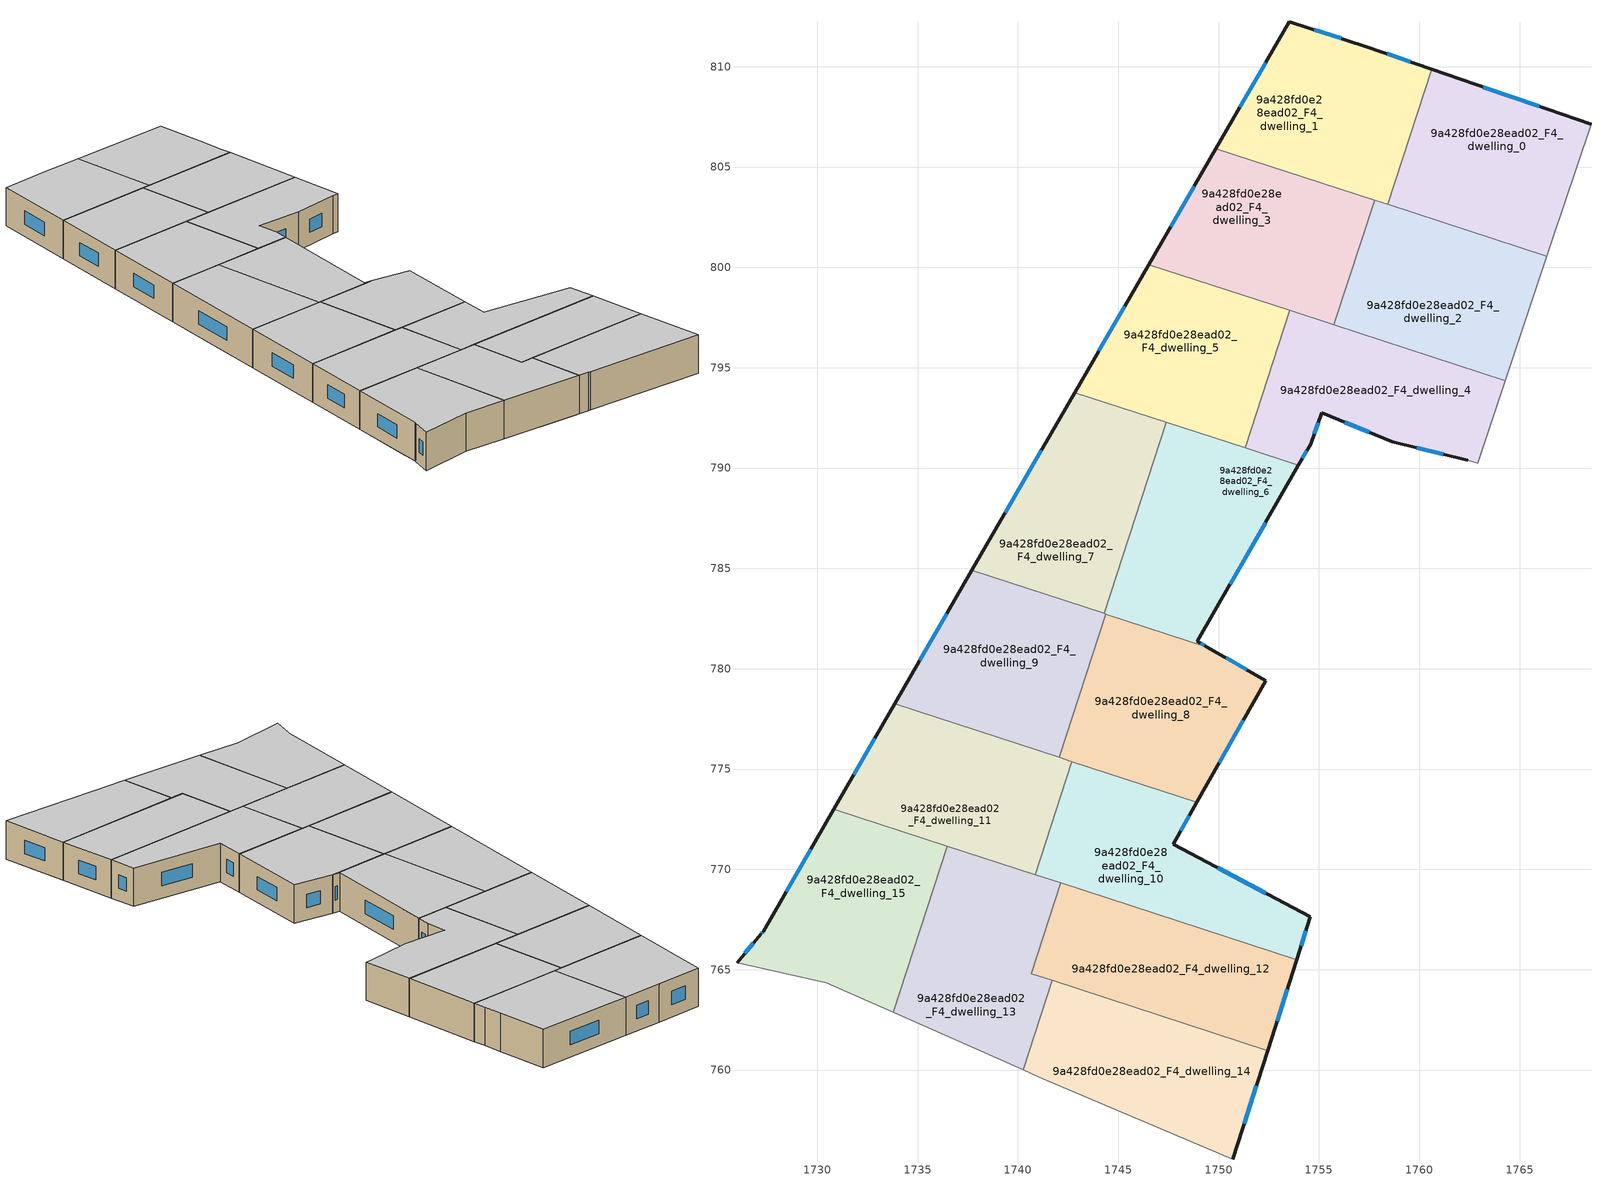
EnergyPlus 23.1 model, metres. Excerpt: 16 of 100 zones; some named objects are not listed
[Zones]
9a428fd0e28ead02_F4_dwelling_0
 floor to 9a428fd0e28ead02_F3_dwelling_9 (EU_floor_Construction): 1768.56,807.14 1767.2,803.07 1767.12,802.84 1759.17,805.43 1760.62,809.88 z12
 floor to 9a428fd0e28ead02_F3_dwelling_10 (EU_floor_Construction): 1767.12,802.84 1766.68,801.53 1766.35,800.55 1758.42,803.14 1759.17,805.43 z12
 wall outside (EU_wall_Construction): 1768.56,807.14 1760.62,809.88 z12:15
 wall to 9a428fd0e28ead02_F4_dwelling_1 (EU_wall_Construction): 1760.62,809.88 1758.42,803.14 z12:15
 wall adiabatic (EU_wall_Construction): 1766.35,800.55 1766.68,801.53 1767.2,803.07 1768.56,807.14 z12:15
 wall to 9a428fd0e28ead02_F4_dwelling_2 (EU_wall_Construction): 1758.42,803.14 1766.35,800.55 z12:15
 window (EU_Window_Construction): 1765.98,808.03 1763.2,808.99 z12.98:14.02
 ceiling to 9a428fd0e28ead02_F5_dwelling_0 (EU_floor_Construction): 1766.68,801.53 1767.2,803.07 1768.56,807.14 1760.62,809.88 1758.42,803.14 1766.35,800.55 z15
9a428fd0e28ead02_F4_dwelling_1
 floor to 9a428fd0e28ead02_F3_dwelling_9 (EU_floor_Construction): 1760.62,809.88 1759.17,805.43 1755.1,806.76 1756.57,811.26 1757.35,811.01 z12
 floor adiabatic (EU_floor_Construction): 1757.35,811.01 1756.57,811.26 1755.1,806.76 1759.17,805.43 1758.42,803.14 1749.87,805.92 1753.53,812.25 z12
 wall outside (EU_wall_Construction): 1760.62,809.88 1757.35,811.01 1753.53,812.25 1749.87,805.92 z12:15
 wall to 9a428fd0e28ead02_F4_dwelling_3 (EU_wall_Construction): 1749.87,805.92 1757.77,803.35 z12:15
 wall to 9a428fd0e28ead02_F4_dwelling_2 (EU_wall_Construction): 1757.77,803.35 1758.42,803.14 z12:15
 window (EU_Window_Construction): 1756.11,811.41 1754.77,811.85 / 1759.55,810.25 1758.41,810.64 / 1752.34,810.19 1751.06,807.98 z12.98:14.02
 ceiling to 9a428fd0e28ead02_F5_dwelling_1 (EU_floor_Construction): 1758.42,803.14 1760.62,809.88 1757.35,811.01 1753.53,812.25 1749.87,805.92 z15
9a428fd0e28ead02_F4_dwelling_10
 floor to 9a428fd0e28ead02_F3_dwelling_14 (EU_floor_Construction): 1748.92,773.35 1747.74,771.26 1754.57,767.63 1753.94,765.64 1742.89,769.24 1744.67,774.73 z12
 floor to 9a428fd0e28ead02_F3_dwelling_6 (EU_floor_Construction): 1743.78,771.98 1742.84,769.09 1740.85,769.74 1741.79,772.62 z12
 floor to 9a428fd0e28ead02_F3_dwelling_15 (EU_floor_Construction): 1753.94,765.64 1753.89,765.49 1742.84,769.09 1742.89,769.24 z12
 floor to 9a428fd0e28ead02_F3_dwelling_5 (EU_floor_Construction): 1744.67,774.73 1743.78,771.98 1741.79,772.62 1742.69,775.38 z12
 wall outside (EU_wall_Construction): 1753.89,765.49 1754.57,767.63 1747.74,771.26 1748.92,773.35 z12:15
 wall to 9a428fd0e28ead02_F4_dwelling_11 (EU_wall_Construction): 1742.69,775.38 1740.85,769.74 z12:15
 wall to 9a428fd0e28ead02_F4_dwelling_12 (EU_wall_Construction): 1742.12,769.32 1753.89,765.49 z12:15
 wall to 9a428fd0e28ead02_F4_dwelling_8 (EU_wall_Construction): 1748.92,773.35 1742.69,775.38 z12:15
 wall to 9a428fd0e28ead02_F4_dwelling_13 (EU_wall_Construction): 1740.85,769.74 1742.12,769.32 z12:15
 window (EU_Window_Construction): 1748.12,771.94 1748.54,772.67 / 1752.35,768.81 1749.96,770.08 / 1754.11,766.19 1754.35,766.94 z12.98:14.02
 ceiling to 9a428fd0e28ead02_F5_dwelling_10 (EU_floor_Construction): 1753.89,765.49 1754.57,767.63 1747.74,771.26 1748.92,773.35 1742.69,775.38 1740.85,769.74 z15
9a428fd0e28ead02_F4_dwelling_11
 floor to 9a428fd0e28ead02_F3_dwelling_6 (EU_floor_Construction): 1741.79,772.62 1740.85,769.74 1730.83,773 1732.38,775.69 z12
 floor to 9a428fd0e28ead02_F3_dwelling_5 (EU_floor_Construction): 1742.69,775.38 1741.79,772.62 1732.38,775.69 1733.86,778.25 z12
 wall outside (EU_wall_Construction): 1733.86,778.25 1730.83,773 z12:15
 wall to 9a428fd0e28ead02_F4_dwelling_9 (EU_wall_Construction): 1742.06,775.58 1733.86,778.25 z12:15
 wall to 9a428fd0e28ead02_F4_dwelling_15 (EU_wall_Construction): 1730.83,773 1736.48,771.16 z12:15
 wall to 9a428fd0e28ead02_F4_dwelling_13 (EU_wall_Construction): 1736.48,771.16 1740.86,769.74 z12:15
 wall to 9a428fd0e28ead02_F4_dwelling_8 (EU_wall_Construction): 1742.69,775.37 1742.06,775.58 z12:15
 window (EU_Window_Construction): 1732.88,776.54 1731.82,774.71 z12.98:14.02
 ceiling to 9a428fd0e28ead02_F5_dwelling_11 (EU_floor_Construction): 1740.85,769.74 1742.69,775.38 1733.86,778.25 1730.83,773 z15
9a428fd0e28ead02_F4_dwelling_12
 floor to 9a428fd0e28ead02_F3_dwelling_15 (EU_floor_Construction): 1753.89,765.49 1752.44,760.97 1741.37,764.58 1742.84,769.09 z12
 floor to 9a428fd0e28ead02_F3_dwelling_7 (EU_floor_Construction): 1742.48,767.98 1741.37,764.58 1740.66,764.81 1741.76,768.21 z12
 floor adiabatic (EU_floor_Construction): 1742.84,769.09 1742.48,767.98 1741.76,768.21 1742.12,769.32 z12
 wall outside (EU_wall_Construction): 1752.44,760.97 1753.89,765.49 z12:15
 wall to 9a428fd0e28ead02_F4_dwelling_13 (EU_wall_Construction): 1742.12,769.32 1740.66,764.81 1741.72,764.47 z12:15
 wall to 9a428fd0e28ead02_F4_dwelling_14 (EU_wall_Construction): 1741.72,764.47 1752.44,760.97 z12:15
 window (EU_Window_Construction): 1752.91,762.44 1753.42,764.02 z12.98:14.02
 ceiling to 9a428fd0e28ead02_F5_dwelling_12 (EU_floor_Construction): 1752.44,760.97 1753.89,765.49 1742.12,769.32 1740.66,764.81 z15
9a428fd0e28ead02_F4_dwelling_13
 floor to 9a428fd0e28ead02_F3_dwelling_8 (EU_floor_Construction): 1741.26,764.25 1739.93,760.15 1733.78,762.87 1734.9,766.32 z12
 floor to 9a428fd0e28ead02_F3_dwelling_16 (EU_floor_Construction): 1741.67,764.33 1740.27,760 1739.93,760.15 1741.32,764.44 z12
 floor to 9a428fd0e28ead02_F3_dwelling_7 (EU_floor_Construction): 1741.76,768.21 1740.66,764.81 1741.37,764.58 1741.26,764.25 1734.9,766.32 1736.11,770.05 z12
 floor to 9a428fd0e28ead02_F3_dwelling_15 (EU_floor_Construction): 1741.72,764.47 1741.67,764.33 1741.32,764.44 1741.37,764.58 z12
 floor adiabatic (EU_floor_Construction): 1742.12,769.32 1741.76,768.21 1736.11,770.05 1736.48,771.16 z12
 wall to 9a428fd0e28ead02_F4_dwelling_14 (EU_wall_Construction): 1740.27,760 1741.72,764.47 z12:15
 wall adiabatic (EU_wall_Construction): 1733.78,762.87 1740.27,760 z12:15
 wall to 9a428fd0e28ead02_F4_dwelling_15 (EU_wall_Construction): 1736.48,771.16 1733.78,762.87 z12:15
 ceiling to 9a428fd0e28ead02_F5_dwelling_13 (EU_floor_Construction): 1740.27,760 1741.72,764.47 1740.66,764.81 1742.12,769.32 1736.48,771.16 1733.78,762.87 z15
9a428fd0e28ead02_F4_dwelling_14
 floor to 9a428fd0e28ead02_F3_dwelling_16 (EU_floor_Construction): 1752.4,760.83 1750.71,755.55 1741.25,759.56 1741.02,759.67 1740.27,760 1741.67,764.33 z12
 floor to 9a428fd0e28ead02_F3_dwelling_15 (EU_floor_Construction): 1752.44,760.97 1752.4,760.83 1741.67,764.33 1741.72,764.47 z12
 wall outside (EU_wall_Construction): 1750.71,755.55 1752.44,760.97 z12:15
 wall adiabatic (EU_wall_Construction): 1740.27,760 1741.02,759.67 1741.25,759.56 1750.71,755.55 z12:15
 window (EU_Window_Construction): 1751.27,757.31 1751.88,759.21 z12.98:14.02
 ceiling to 9a428fd0e28ead02_F5_dwelling_14 (EU_floor_Construction): 1750.71,755.55 1752.44,760.97 1741.72,764.47 1740.27,760 1741.02,759.67 1741.25,759.56 z15
9a428fd0e28ead02_F4_dwelling_15
 floor to 9a428fd0e28ead02_F3_dwelling_7 (EU_floor_Construction): 1736.11,770.05 1734.9,766.32 1728.22,768.49 1730.23,771.97 z12
 floor to 9a428fd0e28ead02_F3_dwelling_8 (EU_floor_Construction): 1734.9,766.32 1733.78,762.87 1730.44,764.35 1726,765.35 1727.19,766.77 1727.3,766.9 1728.22,768.49 z12
 floor to 9a428fd0e28ead02_F3_dwelling_6 (EU_floor_Construction): 1736.48,771.16 1736.11,770.05 1730.23,771.97 1730.83,773 z12
 wall outside (EU_wall_Construction): 1730.83,773 1727.3,766.9 1727.19,766.77 1726,765.35 z12:15
 wall adiabatic (EU_wall_Construction): 1726,765.35 1730.44,764.35 1733.78,762.87 z12:15
 window (EU_Window_Construction): 1727.27,766.86 1727.23,766.81 / 1729.68,771.02 1728.45,768.88 / 1726.81,766.31 1726.39,765.81 z12.98:14.02
 ceiling to 9a428fd0e28ead02_F5_dwelling_15 (EU_floor_Construction): 1733.78,762.87 1736.48,771.16 1730.83,773 1727.3,766.9 1727.19,766.77 1726,765.35 1730.44,764.35 z15
9a428fd0e28ead02_F4_dwelling_2
 floor to 9a428fd0e28ead02_F3_dwelling_10 (EU_floor_Construction): 1766.35,800.55 1765.65,798.43 1757.08,801.22 1757.77,803.35 z12
 floor to 9a428fd0e28ead02_F3_dwelling_11 (EU_floor_Construction): 1765.65,798.43 1764.29,794.36 1755.75,797.14 1757.08,801.22 z12
 wall to 9a428fd0e28ead02_F4_dwelling_3 (EU_wall_Construction): 1757.77,803.35 1755.75,797.14 z12:15
 wall adiabatic (EU_wall_Construction): 1764.29,794.36 1766.35,800.55 z12:15
 wall to 9a428fd0e28ead02_F4_dwelling_4 (EU_wall_Construction): 1755.75,797.14 1764.29,794.36 z12:15
 ceiling to 9a428fd0e28ead02_F5_dwelling_2 (EU_floor_Construction): 1764.29,794.36 1766.35,800.55 1757.77,803.35 1755.75,797.14 z15
9a428fd0e28ead02_F4_dwelling_3
 floor to 9a428fd0e28ead02_F3_dwelling_11 (EU_floor_Construction): 1757.08,801.22 1755.75,797.14 1752.33,798.26 1753.66,802.33 z12
 floor to 9a428fd0e28ead02_F3_dwelling_0 (EU_floor_Construction): 1754.35,804.46 1752.93,800.08 1747.51,801.84 1749.87,805.92 z12
 floor to 9a428fd0e28ead02_F3_dwelling_1 (EU_floor_Construction): 1752.93,800.08 1752.33,798.26 1746.53,800.14 1747.51,801.84 z12
 floor to 9a428fd0e28ead02_F3_dwelling_10 (EU_floor_Construction): 1757.77,803.35 1757.08,801.22 1753.66,802.33 1754.35,804.46 z12
 wall outside (EU_wall_Construction): 1749.87,805.92 1746.53,800.14 z12:15
 wall to 9a428fd0e28ead02_F4_dwelling_5 (EU_wall_Construction): 1746.53,800.14 1753.55,797.86 z12:15
 wall to 9a428fd0e28ead02_F4_dwelling_4 (EU_wall_Construction): 1753.55,797.86 1755.75,797.14 z12:15
 window (EU_Window_Construction): 1748.78,804.04 1747.62,802.02 z12.98:14.02
 ceiling to 9a428fd0e28ead02_F5_dwelling_3 (EU_floor_Construction): 1755.75,797.14 1757.77,803.35 1749.87,805.92 1746.53,800.14 z15
9a428fd0e28ead02_F4_dwelling_4
 floor to 9a428fd0e28ead02_F3_dwelling_12 (EU_floor_Construction): 1764.17,794 1762.92,790.25 1762.42,790.4 1758.65,791.32 1755.15,792.76 1754.59,791.2 1754.52,791.08 1751.65,792.02 1753.44,797.5 z12
 floor to 9a428fd0e28ead02_F3_dwelling_13 (EU_floor_Construction): 1754.52,791.08 1753.98,790.14 1751.32,791 1751.65,792.02 z12
 floor adiabatic (EU_floor_Construction): 1764.29,794.36 1764.17,794 1753.44,797.5 1753.55,797.86 z12
 wall outside (EU_wall_Construction): 1753.98,790.14 1754.59,791.2 1755.15,792.76 1758.65,791.32 1762.42,790.4 z12:15
 wall to 9a428fd0e28ead02_F4_dwelling_5 (EU_wall_Construction): 1753.55,797.86 1751.32,791 z12:15
 wall adiabatic (EU_wall_Construction): 1762.42,790.4 1762.92,790.25 1764.29,794.36 z12:15
 wall to 9a428fd0e28ead02_F4_dwelling_6 (EU_wall_Construction): 1751.32,791 1753.98,790.14 z12:15
 window (EU_Window_Construction): 1754.77,791.71 1754.97,792.25 / 1754.18,790.48 1754.39,790.85 / 1759.88,791.02 1761.19,790.7 / 1756.29,792.29 1757.51,791.79 z12.98:14.02
 ceiling to 9a428fd0e28ead02_F5_dwelling_4 (EU_floor_Construction): 1762.92,790.25 1764.29,794.36 1753.55,797.86 1751.32,791 1753.98,790.14 1754.59,791.2 1755.15,792.76 1758.65,791.32 1762.42,790.4 z15
9a428fd0e28ead02_F4_dwelling_5
 floor to 9a428fd0e28ead02_F3_dwelling_1 (EU_floor_Construction): 1752.33,798.26 1750.45,792.49 1743.43,794.78 1746.53,800.14 z12
 floor to 9a428fd0e28ead02_F3_dwelling_2 (EU_floor_Construction): 1750.45,792.49 1750.1,791.4 1742.84,793.76 1743.43,794.78 z12
 floor to 9a428fd0e28ead02_F3_dwelling_12 (EU_floor_Construction): 1753.44,797.5 1751.65,792.02 1750.43,792.41 1752.21,797.89 z12
 floor to 9a428fd0e28ead02_F3_dwelling_13 (EU_floor_Construction): 1751.65,792.02 1751.32,791 1750.1,791.4 1750.43,792.41 z12
 floor adiabatic (EU_floor_Construction): 1753.55,797.86 1753.44,797.5 1752.21,797.89 1752.33,798.26 z12
 wall outside (EU_wall_Construction): 1746.53,800.14 1742.84,793.76 z12:15
 wall to 9a428fd0e28ead02_F4_dwelling_7 (EU_wall_Construction): 1742.84,793.76 1747.41,792.28 z12:15
 wall to 9a428fd0e28ead02_F4_dwelling_6 (EU_wall_Construction): 1747.41,792.28 1751.32,791 z12:15
 window (EU_Window_Construction): 1745.33,798.07 1744.04,795.84 z12.98:14.02
 ceiling to 9a428fd0e28ead02_F5_dwelling_5 (EU_floor_Construction): 1751.32,791 1753.55,797.86 1746.53,800.14 1742.84,793.76 z15
9a428fd0e28ead02_F4_dwelling_6
 floor to 9a428fd0e28ead02_F3_dwelling_13 (EU_floor_Construction): 1753.98,790.14 1748.94,781.37 1749.44,781.08 1747,781.88 1750.1,791.4 z12
 floor to 9a428fd0e28ead02_F3_dwelling_3 (EU_floor_Construction): 1748.45,786.34 1747,781.88 1744.3,782.75 1745.76,787.22 z12
 floor to 9a428fd0e28ead02_F3_dwelling_2 (EU_floor_Construction): 1750.1,791.4 1748.45,786.34 1745.76,787.22 1747.41,792.28 z12
 wall outside (EU_wall_Construction): 1749.44,781.08 1748.94,781.37 1753.98,790.14 z12:15
 wall to 9a428fd0e28ead02_F4_dwelling_7 (EU_wall_Construction): 1747.41,792.28 1744.3,782.75 z12:15
 wall to 9a428fd0e28ead02_F4_dwelling_8 (EU_wall_Construction): 1744.39,782.73 1749.44,781.08 z12:15
 wall to 9a428fd0e28ead02_F4_dwelling_9 (EU_wall_Construction): 1744.3,782.75 1744.39,782.73 z12:15
 window (EU_Window_Construction): 1750.58,784.22 1752.34,787.29 / 1749.28,781.18 1749.1,781.28 z12.98:14.02
 ceiling to 9a428fd0e28ead02_F5_dwelling_6 (EU_floor_Construction): 1749.44,781.08 1748.94,781.37 1753.98,790.14 1747.41,792.28 1744.3,782.75 z15
9a428fd0e28ead02_F4_dwelling_7
 floor to 9a428fd0e28ead02_F3_dwelling_2 (EU_floor_Construction): 1747.41,792.28 1745.76,787.22 1740.12,789.06 1742.84,793.76 z12
 floor to 9a428fd0e28ead02_F3_dwelling_3 (EU_floor_Construction): 1745.76,787.22 1744.3,782.75 1737.71,784.9 1740.12,789.06 z12
 wall outside (EU_wall_Construction): 1742.84,793.76 1737.71,784.9 z12:15
 wall to 9a428fd0e28ead02_F4_dwelling_9 (EU_wall_Construction): 1737.71,784.9 1744.3,782.75 z12:15
 window (EU_Window_Construction): 1741.17,790.88 1739.38,787.78 z12.98:14.02
 ceiling to 9a428fd0e28ead02_F5_dwelling_7 (EU_floor_Construction): 1744.3,782.75 1747.41,792.28 1742.84,793.76 1737.71,784.9 z15
9a428fd0e28ead02_F4_dwelling_8
 floor adiabatic (EU_floor_Construction): 1752.35,779.41 1748.92,773.35 1742.06,775.58 1744.39,782.73 1749.44,781.08 z12
 wall outside (EU_wall_Construction): 1748.92,773.35 1752.35,779.41 1749.44,781.08 z12:15
 wall to 9a428fd0e28ead02_F4_dwelling_9 (EU_wall_Construction): 1744.39,782.73 1742.06,775.58 z12:15
 window (EU_Window_Construction): 1750.04,775.32 1751.23,777.44 / 1751.4,779.95 1750.39,780.54 z12.98:14.02
 ceiling to 9a428fd0e28ead02_F5_dwelling_8 (EU_floor_Construction): 1748.92,773.35 1752.35,779.41 1749.44,781.08 1744.39,782.73 1742.06,775.58 z15
9a428fd0e28ead02_F4_dwelling_9
 floor to 9a428fd0e28ead02_F3_dwelling_3 (EU_floor_Construction): 1744.39,782.73 1744.11,781.89 1737.26,784.12 1737.71,784.9 z12
 floor to 9a428fd0e28ead02_F3_dwelling_4 (EU_floor_Construction): 1744.11,781.89 1742.57,777.15 1734.71,779.71 1737.26,784.12 z12
 floor to 9a428fd0e28ead02_F3_dwelling_5 (EU_floor_Construction): 1742.57,777.15 1742.06,775.58 1733.86,778.25 1734.71,779.71 z12
 wall outside (EU_wall_Construction): 1737.71,784.9 1733.86,778.25 z12:15
 window (EU_Window_Construction): 1736.46,782.74 1735.12,780.41 z12.98:14.02
 ceiling to 9a428fd0e28ead02_F5_dwelling_9 (EU_floor_Construction): 1742.06,775.58 1744.39,782.73 1737.71,784.9 1733.86,778.25 z15
[Building]
EU S2 Campaign: North Axis=0; Terrain=City; Solar Distribution=FullExterior
[Site:Location]
Bologna: Latitude=44.5; Longitude=11.25; Time Zone=1; Elevation=37
[SizingPeriod:WeatherFileDays]
AnnualSizingPeriod: Begin Month=1; Begin Day of Month=1; End Month=12; End Day of Month=31; Day of Week for Start Day=Monday; Use Weather File Daylight Saving Period=No; Use Weather File Rain and Snow Indicators=No
[MATERIAL]
EU_InternalMass_Material: Roughness=MediumRough; Thickness=0.1; Conductivity=1; Density=1800; Specific Heat=900; Thermal Absorptance=0.9; Solar Absorptance=0.7; Visible Absorptance=0.7
[MATERIAL:NOMASS] Roughness=MediumRough; Thermal Absorptance=0.9; Solar Absorptance=0.7; Visible Absorptance=0.7
Name | Thermal Resistance
EU_wall_NoMass | 0.905828
EU_floor_NoMass | 0.67114
[WINDOWMATERIAL:SIMPLEGLAZINGSYSTEM]
EU_Window_SimpleGlazing: UFactor=4.52486; Solar Heat Gain Coefficient=0.85; Visible Transmittance=0.85
[CONSTRUCTION]
EU_wall_Construction: EU_wall_NoMass
EU_floor_Construction: EU_floor_NoMass
EU_Window_Construction: EU_Window_SimpleGlazing
EU_InternalMass_Construction: EU_InternalMass_Material
[ZONE] Type=1; Multiplier=1; Ceiling Height=autocalculate; Floor Area=autocalculate; Part of Total Floor Area=Yes
Name | Volume
9a428fd0e28ead02_F4_dwelling_0 | 176.299
9a428fd0e28ead02_F4_dwelling_1 | 176.317
9a428fd0e28ead02_F4_dwelling_10 | 176.316
9a428fd0e28ead02_F4_dwelling_11; 9a428fd0e28ead02_F4_dwelling_8 | 176.314
9a428fd0e28ead02_F4_dwelling_12 | 176.288
9a428fd0e28ead02_F4_dwelling_13; 9a428fd0e28ead02_F4_dwelling_6 | 176.306
9a428fd0e28ead02_F4_dwelling_14 | 176.318
9a428fd0e28ead02_F4_dwelling_15 | 176.297
9a428fd0e28ead02_F4_dwelling_2 | 176.302
9a428fd0e28ead02_F4_dwelling_3 | 176.283
9a428fd0e28ead02_F4_dwelling_4 | 176.29
9a428fd0e28ead02_F4_dwelling_5 | 176.311
9a428fd0e28ead02_F4_dwelling_7 | 176.298
9a428fd0e28ead02_F4_dwelling_9 | 176.309
[INTERNALMASS] Construction=EU_InternalMass_Construction
Name | Zone or ZoneList | Surface Area
9a428fd0e28ead02_F4_dwelling_0_EU_InternalMass | 9a428fd0e28ead02_F4_dwelling_0 | 58.7665
9a428fd0e28ead02_F4_dwelling_1_EU_InternalMass | 9a428fd0e28ead02_F4_dwelling_1 | 58.7744
9a428fd0e28ead02_F4_dwelling_2_EU_InternalMass | 9a428fd0e28ead02_F4_dwelling_2 | 58.7672
9a428fd0e28ead02_F4_dwelling_3_EU_InternalMass | 9a428fd0e28ead02_F4_dwelling_3 | 58.7617
9a428fd0e28ead02_F4_dwelling_4_EU_InternalMass | 9a428fd0e28ead02_F4_dwelling_4 | 58.7632
9a428fd0e28ead02_F4_dwelling_5_EU_InternalMass | 9a428fd0e28ead02_F4_dwelling_5 | 58.7719
9a428fd0e28ead02_F4_dwelling_6_EU_InternalMass | 9a428fd0e28ead02_F4_dwelling_6 | 58.7709
9a428fd0e28ead02_F4_dwelling_7_EU_InternalMass | 9a428fd0e28ead02_F4_dwelling_7 | 58.7636
9a428fd0e28ead02_F4_dwelling_8_EU_InternalMass | 9a428fd0e28ead02_F4_dwelling_8 | 58.7719
9a428fd0e28ead02_F4_dwelling_9_EU_InternalMass | 9a428fd0e28ead02_F4_dwelling_9 | 58.7702
9a428fd0e28ead02_F4_dwelling_10_EU_InternalMass | 9a428fd0e28ead02_F4_dwelling_10 | 58.7738
9a428fd0e28ead02_F4_dwelling_11_EU_InternalMass | 9a428fd0e28ead02_F4_dwelling_11 | 58.7729
9a428fd0e28ead02_F4_dwelling_12_EU_InternalMass | 9a428fd0e28ead02_F4_dwelling_12 | 58.7638
9a428fd0e28ead02_F4_dwelling_13_EU_InternalMass | 9a428fd0e28ead02_F4_dwelling_13 | 58.7687
9a428fd0e28ead02_F4_dwelling_14_EU_InternalMass | 9a428fd0e28ead02_F4_dwelling_14 | 58.7746
9a428fd0e28ead02_F4_dwelling_15_EU_InternalMass | 9a428fd0e28ead02_F4_dwelling_15 | 58.7653
[OTHEREQUIPMENT] Fuel Type=Electricity; Design Level Calculation Method=Watts/Area; Power per Zone Floor Area=1; Fraction Latent=0; Fraction Radiant=0; Fraction Lost=0; Carbon Dioxide Generation Rate=0; EndUse Subcategory=EU_Step8_InternalGains
Name | Zone or ZoneList or Space or SpaceList | Schedule
EU_Step8_InternalGain_9a428fd0e28ead02_F4_dwelling_0_f000 | 9a428fd0e28ead02_F4_dwelling_0 | EU_Step8_GainSchedule_9a428fd0e28ead02_F4_dwelling_0_f000
EU_Step8_InternalGain_9a428fd0e28ead02_F4_dwelling_1_f000 | 9a428fd0e28ead02_F4_dwelling_1 | EU_Step8_GainSchedule_9a428fd0e28ead02_F4_dwelling_1_f000
EU_Step8_InternalGain_9a428fd0e28ead02_F4_dwelling_2_f000 | 9a428fd0e28ead02_F4_dwelling_2 | EU_Step8_GainSchedule_9a428fd0e28ead02_F4_dwelling_2_f000
EU_Step8_InternalGain_9a428fd0e28ead02_F4_dwelling_3_f000 | 9a428fd0e28ead02_F4_dwelling_3 | EU_Step8_GainSchedule_9a428fd0e28ead02_F4_dwelling_3_f000
EU_Step8_InternalGain_9a428fd0e28ead02_F4_dwelling_4_f000 | 9a428fd0e28ead02_F4_dwelling_4 | EU_Step8_GainSchedule_9a428fd0e28ead02_F4_dwelling_4_f000
EU_Step8_InternalGain_9a428fd0e28ead02_F4_dwelling_5_f000 | 9a428fd0e28ead02_F4_dwelling_5 | EU_Step8_GainSchedule_9a428fd0e28ead02_F4_dwelling_5_f000
EU_Step8_InternalGain_9a428fd0e28ead02_F4_dwelling_6_f000 | 9a428fd0e28ead02_F4_dwelling_6 | EU_Step8_GainSchedule_9a428fd0e28ead02_F4_dwelling_6_f000
EU_Step8_InternalGain_9a428fd0e28ead02_F4_dwelling_7_f000 | 9a428fd0e28ead02_F4_dwelling_7 | EU_Step8_GainSchedule_9a428fd0e28ead02_F4_dwelling_7_f000
EU_Step8_InternalGain_9a428fd0e28ead02_F4_dwelling_8_f000 | 9a428fd0e28ead02_F4_dwelling_8 | EU_Step8_GainSchedule_9a428fd0e28ead02_F4_dwelling_8_f000
EU_Step8_InternalGain_9a428fd0e28ead02_F4_dwelling_9_f000 | 9a428fd0e28ead02_F4_dwelling_9 | EU_Step8_GainSchedule_9a428fd0e28ead02_F4_dwelling_9_f000
EU_Step8_InternalGain_9a428fd0e28ead02_F4_dwelling_10_f000 | 9a428fd0e28ead02_F4_dwelling_10 | EU_Step8_GainSchedule_9a428fd0e28ead02_F4_dwelling_10_f000
EU_Step8_InternalGain_9a428fd0e28ead02_F4_dwelling_11_f000 | 9a428fd0e28ead02_F4_dwelling_11 | EU_Step8_GainSchedule_9a428fd0e28ead02_F4_dwelling_11_f000
EU_Step8_InternalGain_9a428fd0e28ead02_F4_dwelling_12_f000 | 9a428fd0e28ead02_F4_dwelling_12 | EU_Step8_GainSchedule_9a428fd0e28ead02_F4_dwelling_12_f000
EU_Step8_InternalGain_9a428fd0e28ead02_F4_dwelling_13_f000 | 9a428fd0e28ead02_F4_dwelling_13 | EU_Step8_GainSchedule_9a428fd0e28ead02_F4_dwelling_13_f000
EU_Step8_InternalGain_9a428fd0e28ead02_F4_dwelling_14_f000 | 9a428fd0e28ead02_F4_dwelling_14 | EU_Step8_GainSchedule_9a428fd0e28ead02_F4_dwelling_14_f000
EU_Step8_InternalGain_9a428fd0e28ead02_F4_dwelling_15_f000 | 9a428fd0e28ead02_F4_dwelling_15 | EU_Step8_GainSchedule_9a428fd0e28ead02_F4_dwelling_15_f000
[ZONEVENTILATION:DESIGNFLOWRATE] Schedule=EU_AlwaysOn; Design Flow Rate Calculation Method=AirChanges/Hour; Air Changes per Hour=0.73129; Ventilation Type=Natural; Fan Pressure Rise=0; Fan Total Efficiency=1; Constant Term Coefficient=1; Temperature Term Coefficient=0; Velocity Term Coefficient=0; Velocity Squared Term Coefficient=0; Minimum Indoor Temperature=-100; Maximum Indoor Temperature=100; Delta Temperature=-100; Minimum Outdoor Temperature=-100; Maximum Outdoor Temperature=100; Maximum Wind Speed=40
Name | Zone or ZoneList or Space or SpaceList
EU_ConstantAir_9a428fd0e28ead02_F4_dwelling_0 | 9a428fd0e28ead02_F4_dwelling_0
EU_ConstantAir_9a428fd0e28ead02_F4_dwelling_1 | 9a428fd0e28ead02_F4_dwelling_1
EU_ConstantAir_9a428fd0e28ead02_F4_dwelling_2 | 9a428fd0e28ead02_F4_dwelling_2
EU_ConstantAir_9a428fd0e28ead02_F4_dwelling_3 | 9a428fd0e28ead02_F4_dwelling_3
EU_ConstantAir_9a428fd0e28ead02_F4_dwelling_4 | 9a428fd0e28ead02_F4_dwelling_4
EU_ConstantAir_9a428fd0e28ead02_F4_dwelling_5 | 9a428fd0e28ead02_F4_dwelling_5
EU_ConstantAir_9a428fd0e28ead02_F4_dwelling_6 | 9a428fd0e28ead02_F4_dwelling_6
EU_ConstantAir_9a428fd0e28ead02_F4_dwelling_7 | 9a428fd0e28ead02_F4_dwelling_7
EU_ConstantAir_9a428fd0e28ead02_F4_dwelling_8 | 9a428fd0e28ead02_F4_dwelling_8
EU_ConstantAir_9a428fd0e28ead02_F4_dwelling_9 | 9a428fd0e28ead02_F4_dwelling_9
EU_ConstantAir_9a428fd0e28ead02_F4_dwelling_10 | 9a428fd0e28ead02_F4_dwelling_10
EU_ConstantAir_9a428fd0e28ead02_F4_dwelling_11 | 9a428fd0e28ead02_F4_dwelling_11
EU_ConstantAir_9a428fd0e28ead02_F4_dwelling_12 | 9a428fd0e28ead02_F4_dwelling_12
EU_ConstantAir_9a428fd0e28ead02_F4_dwelling_13 | 9a428fd0e28ead02_F4_dwelling_13
EU_ConstantAir_9a428fd0e28ead02_F4_dwelling_14 | 9a428fd0e28ead02_F4_dwelling_14
EU_ConstantAir_9a428fd0e28ead02_F4_dwelling_15 | 9a428fd0e28ead02_F4_dwelling_15
[HVACTEMPLATE:ZONE:IDEALLOADSAIRSYSTEM] System Availability Schedule=EU_AlwaysOn; Maximum Heating Supply Air Temperature=50; Minimum Cooling Supply Air Temperature=13; Maximum Heating Supply Air Humidity Ratio=0.0156; Minimum Cooling Supply Air Humidity Ratio=0.0077; Heating Limit=NoLimit; Cooling Limit=NoLimit; Heating Availability Schedule=EU_AlwaysOn; Cooling Availability Schedule=EU_CoolingOff; Dehumidification Control Type=ConstantSensibleHeatRatio; Cooling Sensible Heat Ratio=0.7; Dehumidification Setpoint=60; Humidification Control Type=None; Humidification Setpoint=30; Outdoor Air Method=None; Outdoor Air Flow Rate per Person=0.00944; Outdoor Air Flow Rate per Zone Floor Area=0; Outdoor Air Flow Rate per Zone=0; Demand Controlled Ventilation Type=None; Outdoor Air Economizer Type=NoEconomizer; Heat Recovery Type=None; Sensible Heat Recovery Effectiveness=0.7; Latent Heat Recovery Effectiveness=0.65
Name | Template Thermostat
9a428fd0e28ead02_F4_dwelling_0 | EU_HeatOnly_9a428fd0e28ead02_F4_dwelling_0
9a428fd0e28ead02_F4_dwelling_1 | EU_HeatOnly_9a428fd0e28ead02_F4_dwelling_1
9a428fd0e28ead02_F4_dwelling_2 | EU_HeatOnly_9a428fd0e28ead02_F4_dwelling_2
9a428fd0e28ead02_F4_dwelling_3 | EU_HeatOnly_9a428fd0e28ead02_F4_dwelling_3
9a428fd0e28ead02_F4_dwelling_4 | EU_HeatOnly_9a428fd0e28ead02_F4_dwelling_4
9a428fd0e28ead02_F4_dwelling_5 | EU_HeatOnly_9a428fd0e28ead02_F4_dwelling_5
9a428fd0e28ead02_F4_dwelling_6 | EU_HeatOnly_9a428fd0e28ead02_F4_dwelling_6
9a428fd0e28ead02_F4_dwelling_7 | EU_HeatOnly_9a428fd0e28ead02_F4_dwelling_7
9a428fd0e28ead02_F4_dwelling_8 | EU_HeatOnly_9a428fd0e28ead02_F4_dwelling_8
9a428fd0e28ead02_F4_dwelling_9 | EU_HeatOnly_9a428fd0e28ead02_F4_dwelling_9
9a428fd0e28ead02_F4_dwelling_10 | EU_HeatOnly_9a428fd0e28ead02_F4_dwelling_10
9a428fd0e28ead02_F4_dwelling_11 | EU_HeatOnly_9a428fd0e28ead02_F4_dwelling_11
9a428fd0e28ead02_F4_dwelling_12 | EU_HeatOnly_9a428fd0e28ead02_F4_dwelling_12
9a428fd0e28ead02_F4_dwelling_13 | EU_HeatOnly_9a428fd0e28ead02_F4_dwelling_13
9a428fd0e28ead02_F4_dwelling_14 | EU_HeatOnly_9a428fd0e28ead02_F4_dwelling_14
9a428fd0e28ead02_F4_dwelling_15 | EU_HeatOnly_9a428fd0e28ead02_F4_dwelling_15
[SIZING:ZONE] Zone Cooling Design Supply Air Temperature Input Method=SupplyAirTemperature; Zone Cooling Design Supply Air Temperature=13; Zone Heating Design Supply Air Temperature Input Method=SupplyAirTemperature; Zone Heating Design Supply Air Temperature=50; Zone Cooling Design Supply Air Humidity Ratio=0.008; Zone Heating Design Supply Air Humidity Ratio=0.008; Cooling Design Air Flow Method=DesignDay; Cooling Design Air Flow Rate=0; Cooling Minimum Air Flow per Zone Floor Area=0.000762; Cooling Minimum Air Flow=0; Cooling Minimum Air Flow Fraction=0.2; Heating Design Air Flow Method=DesignDay; Heating Design Air Flow Rate=0; Heating Maximum Air Flow per Zone Floor Area=0.002032; Heating Maximum Air Flow=0.141576; Heating Maximum Air Flow Fraction=0.3; Account for Dedicated Outdoor Air System=No; Dedicated Outdoor Air System Control Strategy=NeutralSupplyAir; Dedicated Outdoor Air Low Setpoint Temperature for Design=autosize; Dedicated Outdoor Air High Setpoint Temperature for Design=autosize; Zone Load Sizing Method=Sensible Load Only No Latent Load; Zone Latent Cooling Design Supply Air Humidity Ratio Input Method=HumidityRatioDifference; Zone Cooling Design Supply Air Humidity Ratio Difference=0.005; Zone Latent Heating Design Supply Air Humidity Ratio Input Method=HumidityRatioDifference; Zone Humidification Design Supply Air Humidity Ratio Difference=0.005
9a428fd0e28ead02_F4_dwelling_0; 9a428fd0e28ead02_F4_dwelling_1; 9a428fd0e28ead02_F4_dwelling_2; 9a428fd0e28ead02_F4_dwelling_3; 9a428fd0e28ead02_F4_dwelling_4; 9a428fd0e28ead02_F4_dwelling_5; 9a428fd0e28ead02_F4_dwelling_6; 9a428fd0e28ead02_F4_dwelling_7; 9a428fd0e28ead02_F4_dwelling_8; 9a428fd0e28ead02_F4_dwelling_9; 9a428fd0e28ead02_F4_dwelling_10; 9a428fd0e28ead02_F4_dwelling_11; 9a428fd0e28ead02_F4_dwelling_12; 9a428fd0e28ead02_F4_dwelling_13; 9a428fd0e28ead02_F4_dwelling_14; 9a428fd0e28ead02_F4_dwelling_15
[SCHEDULE:CONSTANT]
Name | Hourly Value
EU_AlwaysOn | 1
EU_CoolingOff | 0
[SCHEDULE:FILE] Column Number=1; Rows to Skip at Top=0; Number of Hours of Data=8760; Column Separator=Comma; Interpolate to Timestep=No; Minutes per Item=60; Adjust Schedule for Daylight Savings=Yes
Name | File
EU_Step8_GainSchedule_9a428fd0e28ead02_F4_dwelling_0_f000 | ../../schedules/9a428fd0e28ead02/9a428fd0e28ead02_F4_dwelling_0_f000_gain.csv
EU_Step8_GainSchedule_9a428fd0e28ead02_F4_dwelling_1_f000 | ../../schedules/9a428fd0e28ead02/9a428fd0e28ead02_F4_dwelling_1_f000_gain.csv
EU_Step8_GainSchedule_9a428fd0e28ead02_F4_dwelling_2_f000 | ../../schedules/9a428fd0e28ead02/9a428fd0e28ead02_F4_dwelling_2_f000_gain.csv
EU_Step8_GainSchedule_9a428fd0e28ead02_F4_dwelling_3_f000 | ../../schedules/9a428fd0e28ead02/9a428fd0e28ead02_F4_dwelling_3_f000_gain.csv
EU_Step8_GainSchedule_9a428fd0e28ead02_F4_dwelling_4_f000 | ../../schedules/9a428fd0e28ead02/9a428fd0e28ead02_F4_dwelling_4_f000_gain.csv
EU_Step8_GainSchedule_9a428fd0e28ead02_F4_dwelling_5_f000 | ../../schedules/9a428fd0e28ead02/9a428fd0e28ead02_F4_dwelling_5_f000_gain.csv
EU_Step8_GainSchedule_9a428fd0e28ead02_F4_dwelling_6_f000 | ../../schedules/9a428fd0e28ead02/9a428fd0e28ead02_F4_dwelling_6_f000_gain.csv
EU_Step8_GainSchedule_9a428fd0e28ead02_F4_dwelling_7_f000 | ../../schedules/9a428fd0e28ead02/9a428fd0e28ead02_F4_dwelling_7_f000_gain.csv
EU_Step8_GainSchedule_9a428fd0e28ead02_F4_dwelling_8_f000 | ../../schedules/9a428fd0e28ead02/9a428fd0e28ead02_F4_dwelling_8_f000_gain.csv
EU_Step8_GainSchedule_9a428fd0e28ead02_F4_dwelling_9_f000 | ../../schedules/9a428fd0e28ead02/9a428fd0e28ead02_F4_dwelling_9_f000_gain.csv
EU_Step8_GainSchedule_9a428fd0e28ead02_F4_dwelling_10_f000 | ../../schedules/9a428fd0e28ead02/9a428fd0e28ead02_F4_dwelling_10_f000_gain.csv
EU_Step8_GainSchedule_9a428fd0e28ead02_F4_dwelling_11_f000 | ../../schedules/9a428fd0e28ead02/9a428fd0e28ead02_F4_dwelling_11_f000_gain.csv
EU_Step8_GainSchedule_9a428fd0e28ead02_F4_dwelling_12_f000 | ../../schedules/9a428fd0e28ead02/9a428fd0e28ead02_F4_dwelling_12_f000_gain.csv
EU_Step8_GainSchedule_9a428fd0e28ead02_F4_dwelling_13_f000 | ../../schedules/9a428fd0e28ead02/9a428fd0e28ead02_F4_dwelling_13_f000_gain.csv
EU_Step8_GainSchedule_9a428fd0e28ead02_F4_dwelling_14_f000 | ../../schedules/9a428fd0e28ead02/9a428fd0e28ead02_F4_dwelling_14_f000_gain.csv
EU_Step8_GainSchedule_9a428fd0e28ead02_F4_dwelling_15_f000 | ../../schedules/9a428fd0e28ead02/9a428fd0e28ead02_F4_dwelling_15_f000_gain.csv
